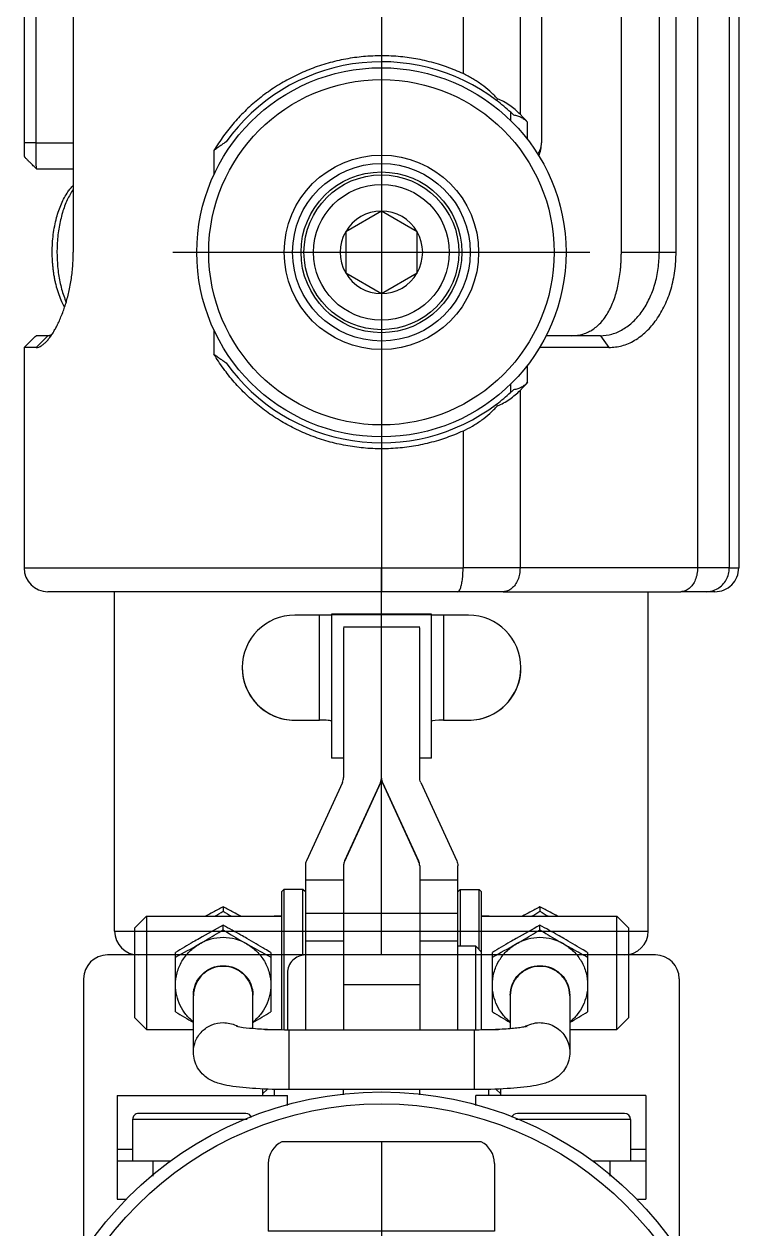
# Model space of a CAD drawing. Header units: millimetres. Extents: x -73584 to -37571, y -61249 to -50748.
# Drawn here: x -50564.3 to -50504.3, y -59491.7 to -59390.5 of the extents above; entities that cross this region are included whole.
import ezdxf

# ---------------------------------------------------------------- set-up
doc = ezdxf.new("R2010")
doc.units = ezdxf.units.MM
doc.header["$LTSCALE"] = 200
doc.linetypes.add('DOT_CENTER', pattern=[14, 12, -1, 0, -1])
doc.layers.add('1', color=7, linetype='Continuous')
doc.layers.add('DIM', color=3, linetype='Continuous')

# ---------------------------------------------------------------- blocks, each defined once
blk = doc.blocks.new('2203')
at = {"color": 7, "linetype": 'Continuous'}
for p, q in [((-55408.95297301494, -57096.41924134453), (-55411.04278094097, -57096.41924058507)), ((-55408.95297621789, -57105.23960696259), (-55408.95297301494, -57096.41924134453)), ((-55407.98723319128, -57096.41772400442), (-55408.95297301494, -57096.41924134453)), ((-55407.95297301342, -57096.41719214111), (-55407.98723319128, -57096.41772400442)), ((-55407.95297299056, -57096.33538057752), (-55407.95297738731, -57108.44118501459)), ((-55399.55297298846, -57096.33538353409), (-55407.95297299056, -57096.33538048354)), ((-55399.55297301132, -57096.39770850723), (-55407.95297301342, -57096.39770545669)), ((-55399.55297738775, -57108.44118806767), (-55399.55297298846, -57096.33538362807)), ((-55399.51870772807, -57096.417727121), (-55399.55297301387, -57096.41719519419)), ((-55398.55297301488, -57096.41924512151), (-55399.51870772807, -57096.417727121)), ((-55398.55297301488, -57096.41924512151), (-55398.55297621783, -57105.23961074212)), ((-55396.4631650863, -57096.41924588098), (-55398.55297301488, -57096.41924512151)), ((-55406.95297340814, -57097.48653492241), (-55406.95297797761, -57110.04812660893)), ((-55406.95297337513, -57097.39901957039), (-55400.55297337606, -57097.39902189702)), ((-55400.55297797601, -57110.04812890509), (-55400.55297340908, -57097.48653724905)), ((-55411.04278414647, -57105.23960620313), (-55408.95297621789, -57105.23960696259)), ((-55398.55297621783, -57105.23961074212), (-55396.46316829178, -57105.23961150158)), ((-55406.9529773934, -57108.44118537781), (-55407.95297738731, -57108.44118501459)), ((-55399.55297738775, -57108.44118806767), (-55400.55297739181, -57108.44118770445)), ((-55407.04350367413, -57110.46292579712), (-55410.06245521559, -57117.05423191343)), ((-55403.84350343711, -57110.46292643973), (-55406.86245499889, -57117.05423260178)), ((-55403.84350345234, -57110.5155410716), (-55406.86245501667, -57117.11245355974)), ((-55403.84350345234, -57110.5155410716), (-55403.84350343711, -57110.46292643973)), ((-55403.66245258, -57110.46292702646), (-55400.64350604489, -57117.05423486744)), ((-55403.66245258, -57110.46292702646), (-55403.66245259525, -57110.51554165835)), ((-55403.66245259525, -57110.51554165582), (-55400.64350606521, -57117.11245581782)), ((-55400.46245281797, -57110.46292766909), (-55397.44350604662, -57117.05423602569)), ((-55410.15298067335, -57117.46933179697), (-55410.15298568731, -57131.25998382444)), ((-55406.95298067255, -57117.46933296028), (-55406.95298568651, -57131.25998498778)), ((-55406.86245499889, -57117.05423260178), (-55406.86245501667, -57117.11245355974)), ((-55400.64350606267, -57117.11245582543), (-55400.64350604489, -57117.05423486744)), ((-55400.55298067348, -57117.46933528693), (-55400.55298569253, -57131.25998731441)), ((-55397.35298568665, -57131.25998847519), (-55397.35298067269, -57117.46933644771)), ((-55406.95298111197, -57118.6720327596), (-55410.15298111022, -57118.6720315963)), ((-55397.35298111211, -57118.67203624703), (-55400.55298111036, -57118.67203508625)), ((-55412.15298146887, -57119.66266622666), (-55412.15298568273, -57131.25306255559)), ((-55412.15298146887, -57119.66266622666), (-55411.95298139643, -57119.462666299)), ((-55411.95298139643, -57119.46266629645), (-55411.95298568395, -57131.25536947248)), ((-55410.35298139857, -57119.46266688065), (-55411.95298139643, -57119.462666299)), ((-55410.35298340263, -57124.97968597359), (-55410.35298139857, -57119.46266687812)), ((-55410.15298147091, -57119.66266695309), (-55410.35298139857, -57119.46266688065)), ((-55397.35298147025, -57119.66267160384), (-55397.15298139781, -57119.46267167616)), ((-55397.15298139781, -57119.46267167871), (-55397.15298312246, -57124.20999249393)), ((-55397.15298139781, -57119.46267167616), (-55395.5529813974, -57119.46267225783)), ((-55395.55298323129, -57124.50999307757), (-55395.5529813974, -57119.46267226038)), ((-55395.35298146975, -57119.66267233027), (-55395.5529813974, -57119.46267225783)), ((-55395.35298568614, -57131.25302479088), (-55395.35298146975, -57119.66267233027)), ((-55417.05298154184, -57120.90323605945), (-55417.05298168154, -57121.28361799109)), ((-55390.45298154154, -57120.90324572415), (-55390.45298168124, -57121.28362765579)), ((-55424.5029825778, -57122.71266173955), (-55423.50298221561, -57121.71266210125)), ((-55423.50298221561, -57121.71266210125), (-55423.50298566747, -57131.212662103)), ((-55423.50298221561, -57121.71266210125), (-55412.15298221563, -57121.71266622621)), ((-55412.80567006697, -57121.71266598999), (-55412.75299855178, -57121.65999447481)), ((-55412.75299855178, -57121.65999447481), (-55412.1529821953, -57121.65999447481)), ((-55412.75299855178, -57121.65999447481), (-55412.75299855178, -57121.71266600777)), ((-55406.95298213304, -57121.48239843682), (-55410.1529821313, -57121.48239727348)), ((-55406.95298212543, -57121.45998819208), (-55400.55298212891, -57121.45999051871)), ((-55397.35298213318, -57121.48240192423), (-55400.55298213144, -57121.48240076091)), ((-55395.35298219619, -57121.65999446973), (-55394.75299855236, -57121.65999446973)), ((-55395.3529822165, -57121.71267232984), (-55384.00298221399, -57121.71267645479)), ((-55394.75299855236, -57121.65999446973), (-55394.70032045605, -57121.71267256606)), ((-55394.75299855236, -57121.71267254827), (-55394.75299855236, -57121.65999446973)), ((-55384.00298566584, -57131.21267645399), (-55384.00298221399, -57121.71267645479)), ((-55383.00298257823, -57122.71267681699), (-55384.00298221399, -57121.71267645479)), ((-55424.5029825778, -57122.71277454857), (-55424.50298530322, -57130.21254892923)), ((-55417.05298300489, -57122.84660855827), (-55417.05298286518, -57122.46622662663)), ((-55390.45298300458, -57122.84661822297), (-55390.45298286488, -57122.46623629133)), ((-55383.00298530364, -57130.21255798941), (-55383.00298257823, -57122.71279564581)), ((-55410.15298296188, -57123.75959379352), (-55406.95298296108, -57123.75959495683)), ((-55400.55298296202, -57123.75959728093), (-55397.35298296122, -57123.75959844425)), ((-55421.05298502772, -57129.72822023824), (-55421.05298381107, -57124.76009638228)), ((-55413.05298362618, -57124.76009858192), (-55413.05298482506, -57129.72822245058)), ((-55395.85298312659, -57124.20999296383), (-55397.35298312633, -57124.20999241772)), ((-55395.8529856869, -57131.25882828447), (-55395.85298312659, -57124.20999296383)), ((-55395.35298330616, -57124.70999314493), (-55395.85298312659, -57124.20999296383)), ((-55394.45298502743, -57129.72822990295), (-55394.45298381077, -57124.76010604698)), ((-55386.45298362587, -57124.76010824664), (-55386.45298482476, -57129.72823211528)), ((-55411.65298394205, -57126.46000919531), (-55411.65298568705, -57131.25882985419)), ((-55400.55298431331, -57127.45998988774), (-55406.95298430475, -57127.45998756366)), ((-55419.5529863691, -57133.12320647341), (-55419.55298464699, -57128.39950164855)), ((-55414.55298564777, -57131.14719258445), (-55414.552984647, -57128.39950346719)), ((-55392.95298464668, -57128.39951131579), (-55392.95298564744, -57131.14731355957)), ((-55387.9529846467, -57128.39951313189), (-55387.95298636882, -57133.12321795422)), ((-55424.50298530322, -57130.21266173825), (-55423.50298566747, -57131.212662103)), ((-55383.00298530364, -57130.21267681823), (-55384.00298566584, -57131.21267645399)), ((-55423.50298566747, -57131.212662103), (-55419.55298567061, -57131.21266353809)), ((-55413.56816108199, -57131.21266571232), (-55412.15298566749, -57131.21266622541)), ((-55412.75299854924, -57131.24202842729), (-55412.75299854924, -57131.21266600697)), ((-55411.55298569147, -57131.2599833139), (-55411.55298750756, -57136.25998331389)), ((-55395.95298569265, -57131.25998898318), (-55411.55298569147, -57131.2599833139)), ((-55395.95298750875, -57136.25998898317), (-55395.95298569265, -57131.25998898318)), ((-55395.35298567091, -57131.21267232903), (-55393.93466432163, -57131.21267284465)), ((-55394.75299854983, -57131.24206314146), (-55394.75299854983, -57131.21267254747)), ((-55387.95298567286, -57131.21267501888), (-55384.00298566584, -57131.21267645399)), ((-55425.95298768388, -57136.75998450083), (-55425.95299084873, -57145.4599809743)), ((-55425.95298768388, -57136.75998450083), (-55411.65298768348, -57136.75998969768)), ((-55413.75299854823, -57136.20809734958), (-55413.75299854823, -57136.75998893567)), ((-55413.33603793943, -57136.22360214459), (-55413.75299855076, -57136.6244104108)), ((-55412.75299854924, -57136.75998929889), (-55412.75299854924, -57136.24528262701)), ((-55411.65298798829, -57137.59925963204), (-55411.65298768348, -57136.7599897002)), ((-55395.95298750875, -57136.25998898317), (-55411.55298750756, -57136.25998331389)), ((-55406.95298766771, -57136.7118326007), (-55406.95298750261, -57136.25998498775)), ((-55400.55298767373, -57136.71183493495), (-55400.55298750862, -57136.25998731438)), ((-55381.55298768294, -57136.76000063492), (-55395.85298768335, -57136.75999543808)), ((-55395.85298798814, -57137.59926540037), (-55395.85298768335, -57136.75999544061)), ((-55394.75299854983, -57136.75999583684), (-55394.75299854983, -57136.24518161883)), ((-55393.7529985483, -57136.6244104057), (-55394.16988823777, -57136.22367031819)), ((-55393.7529985483, -57136.75999620261), (-55393.7529985483, -57136.20829099918)), ((-55381.55298768294, -57136.76000063492), (-55381.55299084778, -57145.45999710839)), ((-55424.65298841191, -57138.75998180385), (-55424.65298968444, -57142.25998180408)), ((-55415.03139099778, -57138.75998510331), (-55424.65298841191, -57138.75998180385)), ((-55415.15298823237, -57138.25998525495), (-55424.15298823081, -57138.25998198597)), ((-55382.85298841288, -57138.75999699305), (-55392.47458594131, -57138.75999329989)), ((-55383.35298823076, -57138.25999680941), (-55392.35298823175, -57138.25999354044)), ((-55382.85298841288, -57138.75999699305), (-55382.85298968542, -57142.25999699075)), ((-55425.9529893171, -57141.25998450514), (-55424.65298932123, -57141.25998497503)), ((-55382.8529893222, -57141.26000016423), (-55381.5529893187, -57141.26000063668)), ((-55421.4691042082, -57142.25998228923), (-55425.95298968541, -57142.2599809735)), ((-55422.95298968593, -57142.25998175075), (-55422.95299014567, -57143.52733967576)), ((-55381.55298968447, -57142.25999710506), (-55386.03687527345, -57142.25999516449)), ((-55384.55299014623, -57143.52735372197), (-55384.55298968648, -57142.25999570298)), ((-55425.95299084873, -57145.4599809743), (-55425.17727619238, -57145.45998104796)), ((-55382.32870561334, -57145.45999661563), (-55381.55299084778, -57145.45999710586))]:
    blk.add_line(p, q, dxfattribs=at)
for centre, radius in [((-55403.75299853302, -57166.45998830365), 29.99999999988), ((-55403.75299853302, -57166.45998819697), 29.00000000089999)]:
    blk.add_circle(centre, radius, dxfattribs=at)
for centre, radius, start, end in [((-55411.04278201032, -57100.82942207965), 4.41018412348, 90.00000439101454, 269.999972229428), ((-55396.46316722498, -57100.82943000699), 4.41018412348, 270.0000043910146, 89.99997222942801), ((-55411.04278157599, -57100.8400829651), 4.41018312018, 179.9999590813972, 245.6241205424966), ((-55396.46316285872, -57100.84009051653), 4.41017908412, 294.3757930331965, 3.628037738572939e-05), ((-55404.7484967122, -57110.10075833501), 0.99551872016, 335.3767110480695, 0.002155682991388654), ((-55402.75747113876, -57110.10076163193), 0.9955068583599999, 179.9976546175089, 204.6234038725958), ((-55376.63044055575, -57196.54151978384), 85.76206495, 118.1208968826375, 118.7592311739293), ((-55459.28083081216, -57199.87476802717), 89.55274511055998, 61.25426791416982, 61.86558495384117), ((-55350.03044055036, -57196.54152945618), 85.76206496016, 118.1208968826375, 118.7592311735638), ((-55432.68083081694, -57199.87477770457), 89.55274512579999, 61.25426791416982, 61.86558495384117), ((-55382.79060905581, -57185.32153131201), 72.96222853296, 118.757634020472, 119.3301123533342), ((-55466.93237022839, -57039.83781073063), 95.50587899294, 300.98791532261, 301.4843137136968), ((-55365.07632189365, -57036.37947275781), 99.55042438871999, 238.5258455223762, 239.0020780399774), ((-55451.9144272722, -57186.39297029435), 74.18977918174, 60.67190969303498, 61.23486124487616), ((-55356.19060906566, -57185.32154095894), 72.96222851264001, 118.7576340202714, 119.3301123533342), ((-55440.3323702357, -57039.83782038517), 95.50587900564, 300.98791532261, 301.4843137136968), ((-55338.47632188573, -57036.37948240981), 99.55042440142, 238.5258455223762, 239.0020780399774), ((-55425.31442727191, -57186.3929799565), 74.18977917666, 60.67190969303498, 61.23486124487616), ((-55379.68766133233, -57192.42260923073), 79.30991588074, 118.1077057801035, 119.7586806891182), ((-55353.08766133203, -57192.42261889543), 79.30991588074, 118.1077057801035, 119.7586806891182), ((-55417.0536693586, -57127.52350398729), 4.02089120128, 89.99021904816533, 119.8170152023176), ((-55417.05229933848, -57127.52350431495), 4.02089152894, 60.18295958198846, 90.00974119382983), ((-55390.45366935831, -57127.52351365198), 4.02089120128, 89.99021904816533, 119.8170152023176), ((-55390.45229933818, -57127.52351397965), 4.02089152894, 60.18295958198846, 90.00974119382983), ((-55458.4182556158, -57055.18418575791), 79.3098127288, 298.1077047388555, 299.7586820701303), ((-55410.15298394232, -57126.45998776788), 1.49999999974, 89.99997918218038, 179.9999791821804), ((-55431.81825561549, -57055.18419542515), 79.30981272625999, 298.1077047388555, 299.7586820701303), ((-55417.10776003782, -57128.34160779685), 2.44522458884, 180.0001244771127, 180.6792862353393), ((-55417.10776005562, -57128.39950873769), 2.44522458884, 179.3206721181756, 179.9998338889156), ((-55416.99825883188, -57128.34160783495), 2.44527420774, 359.3206892148594, 359.999833803038), ((-55416.9982588522, -57128.39950878341), 2.4452742052, 0.0001245629903215994, 0.6792691382386975), ((-55390.50776003752, -57128.34161746155), 2.44522458884, 180.0001244771127, 180.6792862353393), ((-55390.5077600553, -57128.39951840493), 2.44522458884, 179.3206721181756, 179.9998338889156), ((-55390.39825883158, -57128.34161749965), 2.44527420774, 359.3206892148594, 359.999833803038), ((-55390.39825885445, -57128.39951844811), 2.44527420774, 0.0001245634072032626, 0.6792691382386975), ((-55377.70659348853, -57059.08825520147), 82.87891360175999, 238.4657146747044, 239.674453994816), ((-55459.67034930669, -57053.62911881725), 89.242659335, 300.3685751400714, 301.4911175491938), ((-55351.10659349077, -57059.08826486617), 82.87891360175999, 238.4657146747044, 239.674453994816), ((-55433.07034930638, -57053.62912848195), 89.242659335, 300.3685751400714, 301.4911175491938), ((-55417.0477913795, -57133.14232784232), 2.50133410324, 63.05956995314084, 64.43239638751857), ((-55417.05086942771, -57133.1483033498), 2.50805569254, 59.69074066444675, 63.05873097114988), ((-55390.45382076009, -57133.15146739226), 2.51143174116, 116.7761843151467, 120.2735256848246), ((-55424.15298841368, -57138.75998198672), 0.50000000076, 89.99997918218038, 179.9999791821804), ((-55415.15298841271, -57138.75998525571), 0.50000000076, 17.15241632834627, 89.99997918218038), ((-55392.35298841208, -57138.75999354119), 0.50000000076, 89.99997918218038, 162.8475469075719), ((-55383.35298841364, -57138.75999681016), 0.50000000076, 359.9999791821804, 89.99997918218038)]:
    blk.add_arc(centre, radius, start, end, dxfattribs=at)
for centre, major_axis, ratio, start_param, end_param in [((-55411.04278257929, -57100.94898268127), (-4.410192071139999, 1.45796000162028e-06), 0.9728881308000001, 1.1453584635, 1.5707962929), ((-55408.95297624583, -57105.31315970347), (-0.9999999989799999, 3.632200003673941e-07), 0.0735527403, 3.1415926534, 4.7123889802), ((-55398.55297624577, -57105.31316348298), (-0.9999999989799999, 3.632200003673941e-07), 0.0735527403, -1.5707963269, -2e-10), ((-55396.4631667246, -57100.94898797971), (-4.410192071139999, 1.45796000162028e-06), 0.9728881308000001, 1.5707962929, 1.9962341224), ((-55405.95298069135, -57117.52804774), (-0.9999999989799999, 3.632200003673941e-07), 0.9996009495, -0.4287780273, -0.1435144857), ((-55401.55298069023, -57117.52804934019), (-0.9999999989799999, 3.632200003673941e-07), 0.9996009495, -3.0829755397, -2.712814626)]:
    blk.add_ellipse(centre, major_axis=major_axis, ratio=ratio, start_param=start_param, end_param=end_param, dxfattribs=at)
for points in [[(-55407.04350365126, -57110.46292574885), (-55406.98455367773, -57110.33426714155), (-55406.95297802841, -57110.18964740539), (-55406.95297797761, -57110.04812660893)], [(-55403.84350343711, -57110.46292643973), (-55403.78455360582, -57110.33426794927), (-55403.75297802506, -57110.18964839091), (-55403.75297797681, -57110.04812775701)], [(-55403.66245260286, -57110.46292697566), (-55403.72140248242, -57110.33426832774), (-55403.75297803014, -57110.18964856871), (-55403.75297797681, -57110.04812777225)], [(-55400.46245281797, -57110.46292766656), (-55400.52140255783, -57110.33426913036), (-55400.55297803188, -57110.18964954407), (-55400.55297797601, -57110.04812890509)], [(-55410.06245521559, -57117.05423191343), (-55410.12141271005, -57117.18299478519), (-55410.15298062254, -57117.32771307081), (-55410.15298067335, -57117.46933179697)], [(-55406.86245499889, -57117.05423260178), (-55406.92141263053, -57117.18299559798), (-55406.95298062175, -57117.32771406395), (-55406.95298067255, -57117.46933296028)], [(-55400.55298067348, -57117.46933528693), (-55400.55298062268, -57117.32771639566), (-55400.58454850467, -57117.18299791193), (-55400.64350604235, -57117.05423487507)], [(-55397.44350604662, -57117.05423602569), (-55397.38454850897, -57117.18299906509), (-55397.35298062189, -57117.32771755137), (-55397.35298067269, -57117.46933644771)], [(-55417.05298546614, -57130.64001932398), (-55416.68224034022, -57130.64001946114), (-55416.30271746707, -57130.72592954331), (-55415.96827620809, -57130.88593264469)]]:
    blk.add_open_spline(points, degree=3, dxfattribs=at)
for points, knots in [([(-55419.05298418649, -57124.03490688779), (-55418.88354406055, -57123.93773851469), (-55418.21247944381, -57123.54908661482), (-55417.54780799948, -57123.14947074401), (-55417.05298300742, -57122.84660829666)], [0, 0, 0, 0, 0.2518764163, 1, 1, 1, 1]), ([(-55415.05298247098, -57123.57179986125), (-55415.22160213374, -57123.47510185805), (-55415.88402307966, -57123.09894859969), (-55416.55267157727, -57122.73383099362), (-55417.05298286518, -57122.46622662663)], [0, 0, 0, 0, 0.2551699926, 1, 1, 1, 1]), ([(-55417.05298300489, -57122.84660855827), (-55416.88952752535, -57122.94665319435), (-55416.22708255357, -57123.34979469692), (-55415.55944626374, -57123.74446744582), (-55415.05298321013, -57124.03490784283)], [0, 0, 0, 0, 0.2471285916, 1, 1, 1, 1]), ([(-55392.45298418618, -57124.03491655249), (-55392.28354406024, -57123.9377481794), (-55391.61247944352, -57123.54909627952), (-55390.94780800171, -57123.14948040871), (-55390.45298300967, -57122.84661796135)], [0, 0, 0, 0, 0.2518764163, 1, 1, 1, 1]), ([(-55388.45298247068, -57123.57180952596), (-55388.62160213344, -57123.47511152275), (-55389.28402307937, -57123.09895826439), (-55389.95267157696, -57122.73384065832), (-55390.45298286488, -57122.46623629133)], [0, 0, 0, 0, 0.2551699926, 1, 1, 1, 1]), ([(-55390.45298300458, -57122.84661822297), (-55390.2895275276, -57122.94666285905), (-55389.62708255327, -57123.34980436163), (-55388.95944626344, -57123.74447711051), (-55388.45298320983, -57124.03491750753)], [0, 0, 0, 0, 0.2471285916, 1, 1, 1, 1]), ([(-55419.0529823018, -57123.57179760065), (-55419.22242245568, -57123.66896598899), (-55419.89348718669, -57124.05761794728), (-55420.55815873519, -57124.45723388921), (-55421.05298381107, -57124.76009638228)], [0, 0, 0, 0, 0.2518764168, 1, 1, 1, 1]), ([(-55413.05298362618, -57124.76009858192), (-55413.21643902952, -57124.66005398903), (-55413.87888370159, -57124.25691269727), (-55414.54651966374, -57123.86224012366), (-55415.05298247098, -57123.57179986125)], [0, 0, 0, 0, 0.2471285978, 1, 1, 1, 1]), ([(-55392.4529823015, -57123.57180726535), (-55392.62242245539, -57123.66897565369), (-55393.2934871864, -57124.05762761196), (-55393.95815873489, -57124.45724355391), (-55394.45298381077, -57124.76010604698)], [0, 0, 0, 0, 0.2518764168, 1, 1, 1, 1]), ([(-55386.45298362587, -57124.76010824664), (-55386.61643902923, -57124.66006365373), (-55387.27888370128, -57124.25692236197), (-55387.94651966344, -57123.86224978836), (-55388.45298247068, -57123.57180952596)], [0, 0, 0, 0, 0.2471285978, 1, 1, 1, 1]), ([(-55421.0529843089, -57127.47571281033), (-55421.0529843089, -57127.12994373556), (-55420.9610067179, -57126.43468152181), (-55420.5563799935, -57125.46569485679), (-55419.91363321956, -57124.63356217511), (-55419.3541764797, -57124.20763122864), (-55419.05298368864, -57124.03490709607)], [0, 0, 0, 0, 0.2495366484, 0.4992925374, 0.7494276749, 1, 1, 1, 1]), ([(-55415.05298321013, -57124.03490784283), (-55414.88436362863, -57124.13160579777), (-55414.22194299515, -57124.50775887325), (-55413.55329481758, -57124.87287631675), (-55413.05298376334, -57125.14048055928)], [0, 0, 0, 0, 0.2551699884, 1, 1, 1, 1]), ([(-55415.05298331173, -57124.03490802063), (-55414.75179062226, -57124.20763233101), (-55414.19233406782, -57124.63356350861), (-55413.54958770028, -57125.46569650017), (-55413.14496138228, -57126.43468334807), (-55413.0529842307, -57127.12994560245), (-55413.05298430944, -57127.47571467468)], [0, 0, 0, 0, 0.2505723255, 0.500707463, 0.750463352, 1, 1, 1, 1]), ([(-55394.45298430861, -57127.47572247504), (-55394.45298430861, -57127.12995340024), (-55394.36100671761, -57126.43469118651), (-55393.95637999574, -57125.46570452149), (-55393.31363322181, -57124.63357183981), (-55392.75417648195, -57124.20764089336), (-55392.45298368834, -57124.03491676077)], [0, 0, 0, 0, 0.2495366484, 0.4992925374, 0.7494276749, 1, 1, 1, 1]), ([(-55388.45298320983, -57124.03491750753), (-55388.28436362834, -57124.13161546247), (-55387.62194299485, -57124.50776853796), (-55386.95329481983, -57124.87288598145), (-55386.45298376304, -57125.140490224)], [0, 0, 0, 0, 0.2551699884, 1, 1, 1, 1]), ([(-55388.45298331142, -57124.03491768533), (-55388.15179062197, -57124.20764199571), (-55387.59233406752, -57124.63357317331), (-55386.94958770252, -57125.46570616487), (-55386.54496138198, -57126.43469301277), (-55386.4529842304, -57127.12995526715), (-55386.45298430914, -57127.47572433939)], [0, 0, 0, 0, 0.2505723255, 0.500707463, 0.750463352, 1, 1, 1, 1]), ([(-55419.55298462413, -57128.34161311053), (-55419.55298450729, -57128.01854338584), (-55419.42249722699, -57127.36470685504), (-55418.86578932592, -57126.53934370264), (-55418.03371782522, -57125.98736250282), (-55417.0530349555, -57125.79395570902), (-55416.07233934513, -57125.98733078075), (-55415.24022457555, -57126.53929087063), (-55414.68348213048, -57127.36467506187), (-55414.5529845073, -57128.01853630685), (-55414.55298462414, -57128.34161492663)], [0, 0, 0, 0, 0.1246193243, 0.2494510583, 0.3746069856, 0.4999939525, 0.6253803475, 0.7505393664, 0.8753772445999999, 1, 1, 1, 1]), ([(-55414.55315648817, -57128.37051955514), (-55414.55695793091, -57128.04981903575), (-55414.69306812857, -57127.40240355893), (-55415.25149951108, -57126.58743604994), (-55416.07953661802, -57126.04331743535), (-55417.05293238269, -57125.8528130259), (-55418.02634098959, -57126.04328428073), (-55418.85442144162, -57126.58738052806), (-55419.41288906739, -57127.40236766873), (-55419.54901089573, -57128.04980780387), (-55419.55281277788, -57128.37051759172)], [0, 0, 0, 0, 0.1246252101, 0.2494577137, 0.3746117489, 0.4999939047, 0.6253754823, 0.7505325515000001, 0.8753711867, 1, 1, 1, 1]), ([(-55392.95298462636, -57128.34162277522), (-55392.95298450699, -57128.01855305053), (-55392.82249722669, -57127.36471651975), (-55392.26578932563, -57126.53935336733), (-55391.43371782746, -57125.9873721675), (-55390.45303495521, -57125.79396537373), (-55389.47233934738, -57125.98734044545), (-55388.64022457525, -57126.53930053532), (-55388.08348213018, -57127.36468472657), (-55387.95298450701, -57128.01854597155), (-55387.95298462638, -57128.34162459133)], [0, 0, 0, 0, 0.1246193243, 0.2494510583, 0.3746069856, 0.4999939525, 0.6253803475, 0.7505393664, 0.8753772445999999, 1, 1, 1, 1]), ([(-55387.95315648786, -57128.37052921982), (-55387.95695793061, -57128.04982870045), (-55388.09306812828, -57127.40241322363), (-55388.65149951079, -57126.58744571462), (-55389.47953661773, -57126.04332710006), (-55390.4529323824, -57125.85282269061), (-55391.42634098929, -57126.04329394543), (-55392.25442144132, -57126.58739019276), (-55392.81288906709, -57127.40237733343), (-55392.94901089542, -57128.04981746857), (-55392.95281277758, -57128.37052725642)], [0, 0, 0, 0, 0.1246252101, 0.2494577137, 0.3746117489, 0.4999939047, 0.6253754823, 0.7505325515000001, 0.8753711867, 1, 1, 1, 1]), ([(-55419.55594000303, -57130.57486252262), (-55419.78791536076, -57130.39002386257), (-55420.21172697695, -57129.96724081177), (-55420.68926173434, -57129.20927229214), (-55420.98595970839, -57128.3649743135), (-55421.05298444352, -57127.77135859445), (-55421.0529843089, -57127.47571281033)], [0, 0, 0, 0, 0.2504585102, 0.5005550164, 0.7503562506999999, 1, 1, 1, 1]), ([(-55413.05298430944, -57127.47571467468), (-55413.05298437802, -57127.77136054771), (-55413.12000932652, -57128.36497641661), (-55413.41670791271, -57129.20927448417), (-55413.89424328733, -57129.96724293775), (-55414.31805533277, -57130.39002581838), (-55414.55003089624, -57130.57486436412)], [0, 0, 0, 0, 0.2496437491, 0.4994449836, 0.7495414897, 1, 1, 1, 1]), ([(-55392.95594000525, -57130.57487218732), (-55393.18791536047, -57130.39003352727), (-55393.61172697665, -57129.96725047647), (-55394.08926173404, -57129.20928195684), (-55394.38595970807, -57128.36498397819), (-55394.45298444576, -57127.77136825915), (-55394.45298430861, -57127.47572247504)], [0, 0, 0, 0, 0.2504585102, 0.5005550164, 0.7503562506999999, 1, 1, 1, 1]), ([(-55386.45298430914, -57127.47572433939), (-55386.45298437773, -57127.77137021241), (-55386.52000932622, -57128.36498608131), (-55386.81670791241, -57129.20928414887), (-55387.29424328702, -57129.96725260246), (-55387.71805533246, -57130.39003548308), (-55387.95003089594, -57130.5748740288)], [0, 0, 0, 0, 0.2496437491, 0.4994449836, 0.7495414897, 1, 1, 1, 1]), ([(-55419.5529863691, -57133.12320647341), (-55419.55298624974, -57132.80015065267), (-55419.42258375463, -57132.14631625295), (-55418.86554981917, -57131.32094443405), (-55418.03465499888, -57130.76893674711), (-55417.37806145303, -57130.64001920712), (-55417.05298546614, -57130.64001932398)], [0, 0, 0, 0, 0.2492269597, 0.4988980251, 0.7492145484, 1, 1, 1, 1]), ([(-55411.55298569147, -57131.2599833139), (-55412.03762682277, -57131.25998313865), (-55412.96310052172, -57131.2449106034), (-55414.2387563575, -57131.18288465428), (-55415.21846247277, -57131.08798535971), (-55415.75873965738, -57131.01131070991), (-55415.94579580093, -57130.96329468453)], [0, 0, 0, 0, 0.329794788, 0.6298215872999999, 0.8685828743, 1, 1, 1, 1]), ([(-55391.55711951615, -57130.96347055668), (-55391.55168027886, -57130.96157384977), (-55391.53403432482, -57130.95616737595), (-55391.57402689153, -57130.96739057676), (-55391.62851746834, -57130.97956550288), (-55391.76112147035, -57131.00668719871), (-55392.01244231645, -57131.04813663067), (-55392.42376930684, -57131.10136389784), (-55392.99572844741, -57131.15533093496), (-55393.65962616965, -57131.20079358469), (-55394.38829031048, -57131.23455807901), (-55395.16000792122, -57131.25533524091), (-55395.68636807246, -57131.25998907971), (-55395.95298569265, -57131.25998898318)], [0, 0, 0, 0, 0.0038865478, 0.005248791700000001, 0.0209989636, 0.0504558613, 0.09066415539999999, 0.1962572158, 0.3278961789, 0.4791957853, 0.6448691162, 0.8201144673999999, 1, 1, 1, 1]), ([(-55391.58523705199, -57130.90932855674), (-55391.20987793987, -57130.71991515604), (-55390.34647047949, -57130.53121920629), (-55389.08979947492, -57130.91275482879), (-55388.17537907619, -57131.85285144491), (-55387.95298621642, -57132.70529552361), (-55387.95298636882, -57133.12321795422)], [0, 0, 0, 0, 0.2505910315, 0.5011166322999999, 0.7509109756, 1, 1, 1, 1]), ([(-55411.55298750756, -57136.25998331389), (-55412.46889180479, -57136.25998298116), (-55414.12700538465, -57136.21467798667), (-55416.08253214417, -57136.04541154084), (-55417.43265801134, -57135.76927779798), (-55418.4228398994, -57135.36167756923), (-55419.30971980967, -57134.47083669662), (-55419.55298653166, -57133.57616512299), (-55419.5529863691, -57133.12320647341)], [0, 0, 0, 0, 0.2890437109, 0.5234135360000001, 0.618114455, 0.7233188693000001, 0.8570540076000001, 1, 1, 1, 1]), ([(-55387.95298636882, -57133.12321795422), (-55387.95298653393, -57133.5762850567), (-55388.19642618419, -57134.47126277907), (-55389.08368565429, -57135.36223173372), (-55390.07410878138, -57135.76952822165), (-55391.42413254564, -57136.04545849784), (-55393.37936433495, -57136.2147165007), (-55395.03726747836, -57136.25998931591), (-55395.95298750875, -57136.25998898317)], [0, 0, 0, 0, 0.1429799647, 0.2767806876, 0.3819788908, 0.4766543452000001, 0.7110149531000001, 1, 1, 1, 1])]:
    blk.add_open_spline(points, degree=3, knots=knots, dxfattribs=at)
blk = doc.blocks.new('CAP-SCREW-CYLINDRICAL-HEAD_DIN-912_M8x8_DIN-912_A2-70_STAINLESS-STEEL_2__13', base_point=(-42.86689977509111, -136.9749525501046))
at = {"color": 7, "linetype": 'Continuous'}
blk.add_spline([(-42.86689977509111, -136.2500440336218), (-42.6378530770526, -136.129562700822), (-42.41824357259166, -136.0247989799356), (-41.81388551761397, -135.7815478996372), (-41.16467221973122, -135.5799023274777), (-40.82394623757465, -135.4946289653022), (-40.50643185302761, -135.4264867791428), (-40.13357703692959, -135.3594237189829), (-39.79052181798804, -135.3093539346167), (-39.41315866095972, -135.2665078210149), (-39.03172927678676, -135.2357157936764), (-38.6415733887577, -135.2168623397072), (-38.24999989447755, -135.2105721645178), (-36.75289083136771, -135.303782905363), (-35.33532756885517, -135.5799023258001), (-34.16752005855712, -135.9864615615104), (-33.17480693095187, -136.5334459472146), (-32.88899933892333, -136.7476895250129), (-32.63225269293934, -136.9749525491883)], degree=3, dxfattribs=at)
at = {"color": 140, "linetype": 'Continuous'}
blk.add_spline([(-32.95587534845564, -136.9749525501046), (-33.84310949185458, -136.4715707238709), (-34.918171274295, -136.0700113754862), (-36.13524095112758, -135.7873902160547), (-37.44244451899149, -135.6357522345942), (-38.78406739571038, -135.621561265101), (-40.10292759195166, -135.7454213281214), (-41.34281302956066, -136.0020541299596), (-42.45087858137156, -136.3805208429468)], degree=3, dxfattribs=at)
blk = doc.blocks.new('23-D0283-A_SPRING-TUBE_CLAMP_Absen-M2_9__14', base_point=(-44.74999988698817, -169.349475866119))
at = {"color": 7, "linetype": 'Continuous'}
blk.add_circle((-38.24999988698806, -162.8494758661189), 6.500000000000117, dxfattribs=at)
blk = doc.blocks.new('23-B0017-A_AMATEC_D22242_COMPRESSION-SPRING_Ø13_WIRE-Ø1_25_Lo-18_L1-7_97_P1-37_72_C-3_76_STAINLESS-STEEL', base_point=(-44.74999988698817, -169.349475866119))
at = {"color": 7, "linetype": 'Continuous'}
blk.add_circle((-38.24999988698806, -162.8494758661189), 6.500000000000117, dxfattribs=at)
blk = doc.blocks.new('CAP-SCREW-CYLINDRICAL-HEAD_DIN-912_M8x30_DIN-912_A2-70_STAINLESS-STEEL__15', base_point=(-44.74999988697937, -169.3494758661167))
at = {"color": 7, "linetype": 'Continuous'}
for p, q in [((-39.9820507264745, -159.8494758127581), (-41.71410156429589, -162.8494758670848)), ((-36.51794904916225, -159.8494758117943), (-39.9820507264745, -159.8494758127581)), ((-34.78589820967139, -162.8494758651571), (-36.51794904916225, -159.8494758117943)), ((-41.71410156429589, -162.8494758670848), (-39.98205072480507, -165.8494759204475)), ((-36.51794904749279, -165.8494759194837), (-34.78589820967139, -162.8494758651571)), ((-39.98205072480507, -165.8494759204475), (-36.51794904749279, -165.8494759194837))]:
    blk.add_line(p, q, dxfattribs=at)
blk.add_circle((-38.24999988698364, -162.8494758661209), 6.499999999995711, dxfattribs=at)
at = {"color": 140, "linetype": 'Continuous'}
blk.add_circle((-38.24999988698364, -162.8494758661209), 5.699999999999987, dxfattribs=at)
at = {"color": 7, "linetype": 'Continuous'}
for radius, start, end in [(3.464101677312251, 60.00000001594202, 120.0000000159416), (3.464101677312288, 120.0000000159416, 180.0000000159426), (3.464101677312264, 1.59412654e-08, 60.00000001594202), (3.46410167731225, 180.0000000159426, 240.0000000159417), (3.464101677312267, 300.000000015942, 1.59412654e-08), (3.464101677312229, 240.0000000159417, 300.000000015942)]:
    blk.add_arc((-38.24999988698364, -162.8494758661209), radius, start, end, dxfattribs=at)
blk = doc.blocks.new('23-D0282-B_HANDLE-LOCK_CLAMP_Absen-M2_9__16', base_point=(-53.74999988698365, -178.3494758661252))
at = {"color": 7, "linetype": 'Continuous'}
for radius in [15.5, 6.750000000000683]:
    blk.add_circle((-38.24999988698366, -162.8494758661252), radius, dxfattribs=at)
at = {"color": 140, "linetype": 'Continuous'}
for radius in [14.5, 8.164213562373787, 7.457106781187228]:
    blk.add_circle((-38.24999988698366, -162.8494758661252), radius, dxfattribs=at)
at = {"layer": '1', "color": 1, "linetype": 'DOT_CENTER'}
for p, q in [((-38.24999988698366, -145.3494758661252), (-38.24999988698366, -180.3494758661252)), ((-20.74999988698366, -162.8494758661252), (-55.74999988698365, -162.8494758661252))]:
    blk.add_line(p, q, dxfattribs=at)
blk = doc.blocks.new('PH_23_LOCK-HANDLE_CLAMP_Absen-M2_9__17', base_point=(-53.74999988698365, -178.3494758661252))
for name, p in [('23-D0282-B_HANDLE-LOCK_CLAMP_Absen-M2_9__16', (-53.74999988698365, -178.3494758661251)), ('23-D0283-A_SPRING-TUBE_CLAMP_Absen-M2_9__14', (-44.74999988698816, -169.349475866119)), ('23-B0017-A_AMATEC_D22242_COMPRESSION-SPRING_Ø13_WIRE-Ø1_25_Lo-18_L1-7_97_P1-37_72_C-3_76_STAINLESS-STEEL', (-44.74999988698816, -169.349475866119)), ('CAP-SCREW-CYLINDRICAL-HEAD_DIN-912_M8x30_DIN-912_A2-70_STAINLESS-STEEL__15', (-44.74999988697936, -169.3494758661167))]:
    blk.add_blockref(name, p)
blk = doc.blocks.new('PH_23_PARTS-CLAMP-A_Absen-M2_9__18', base_point=(-53.74999988698365, -178.3494758661252))
for name, p in [('CAP-SCREW-CYLINDRICAL-HEAD_DIN-912_M8x8_DIN-912_A2-70_STAINLESS-STEEL_2__13', (-42.8668997750911, -136.9749525501045)), ('PH_23_LOCK-HANDLE_CLAMP_Absen-M2_9__17', (-53.74999988698365, -178.3494758661251))]:
    blk.add_blockref(name, p)
blk = doc.blocks.new('23-D0285-B_SCREW-BASE-BAR_CLAMP_Absen-M2_9', base_point=(-97.2499998101745, -170.8494758670883))
at = {"color": 7, "linetype": 'Continuous'}
for p, q in [((-97.24999980636652, -169.7776790858259), (-97.2499998101745, -154.8494758670883)), ((-97.24999980609311, -170.8494758670883), (-97.24999980636652, -169.7776790858259))]:
    blk.add_line(p, q, dxfattribs=at)
blk = doc.blocks.new('HEX-BOLT_DIN-931_M12x30_A2-70_STAINLESS-STEEL', base_point=(-120.4499998869841, -172.349476046348))
at = {"color": 7, "linetype": 'Continuous'}
for p, q in [((-120.4499998869841, -162.84947587584), (-120.4499998869841, -153.3494757053317)), ((-114.7499998869838, -153.3494758758417), (-120.4499998869841, -153.3494757053317)), ((-112.9499998869841, -156.8494758758397), (-112.9499998869839, -154.4776960871335)), ((-112.9499998869841, -162.84947587584), (-112.9499998869841, -156.8494758758397)), ((-112.9499998869841, -162.84947587584), (-120.4499998869841, -162.84947587584)), ((-120.4499998869841, -172.349476046348), (-120.4499998869841, -162.84947587584)), ((-112.9499998869841, -168.8494758758397), (-112.9499998869841, -162.84947587584)), ((-112.9499998869839, -171.2212556645499), (-112.9499998869841, -168.8494758758397)), ((-114.7499998869838, -172.3494758758417), (-120.4499998869841, -172.349476046348))]:
    blk.add_line(p, q, dxfattribs=at)
blk = doc.blocks.new('23-D0479-B_BASE-BAR_CLAMP_Absen-M2_9__19', base_point=(-97.24999981333777, -185.2494758794204))
at = {"color": 7, "linetype": 'Continuous'}
for p, q in [((-95.24999981384792, -140.4494758794205), (-66.74999989269897, -140.4494758721504)), ((-97.2499998101745, -154.8494758670883), (-97.24999981333777, -142.4494758799305)), ((-97.24999980636652, -169.7776790858259), (-97.2499998101745, -154.8494758670883)), ((-97.24999980609311, -170.8494758670883), (-97.24999980636652, -169.7776790858259)), ((-97.24999980293025, -183.2494758799306), (-97.24999980609311, -170.8494758670883)), ((-95.24999980242006, -185.2494758794204), (-66.7499998812711, -185.2494758721505))]:
    blk.add_line(p, q, dxfattribs=at)
at = {"color": 140, "linetype": 'Continuous'}
blk.add_line((-95.24999981384792, -140.4494758794205), (-95.24999980242006, -185.2494758794204), dxfattribs=at)
at = {"color": 7, "linetype": 'Continuous'}
for centre, start, end in [((-95.24999981333777, -142.4494758794205), 90.00000001461487, 180.0000000146104), ((-95.24999980293022, -183.2494758794204), 180.0000000146161, 270.0000000146154)]:
    blk.add_arc(centre, 2, start, end, dxfattribs=at)
at = {"layer": '1', "color": 1, "linetype": 'DOT_CENTER'}
blk.add_line((-97.24999981384792, -162.8494758794204), (-64.7499998812711, -162.8494758794204), dxfattribs=at)
blk = doc.blocks.new('23-B0031-A_CLAMP-Ø50-H-30_MAX-500KG_STEEL_Black__20', base_point=(-208.9999998869838, -208.8494758758417))
at = {"color": 7, "linetype": 'Continuous'}
for p, q in [((-99.2499998869838, -137.8494758758417), (-123.9789424356637, -137.8494758758417)), ((-97.24999981333777, -142.4494758799305), (-97.2499998869838, -139.8494758758417)), ((-97.2499998101745, -154.8494758670883), (-97.24999981333777, -142.4494758799305)), ((-114.7499998869838, -153.3494758758417), (-120.4499998869841, -153.3494757053317)), ((-112.9499998869841, -156.8494758758397), (-112.9499998869839, -154.4776960871335)), ((-97.24999980636652, -169.7776790858259), (-97.2499998101745, -154.8494758670883)), ((-112.9499998869841, -162.84947587584), (-112.9499998869841, -156.8494758758397)), ((-112.9499998869841, -168.8494758758397), (-112.9499998869841, -162.84947587584)), ((-112.9499998869839, -171.2212556645499), (-112.9499998869841, -168.8494758758397)), ((-97.24999980609311, -170.8494758670883), (-97.24999980636652, -169.7776790858259)), ((-97.24999980293025, -183.2494758799306), (-97.24999980609311, -170.8494758670883)), ((-114.7499998869838, -172.3494758758417), (-120.4499998869841, -172.349476046348)), ((-97.2499998869838, -185.8494758758417), (-97.24999980293025, -183.2494758799306)), ((-99.2499998869838, -187.8494758758417), (-123.9789424356637, -187.8494758758417))]:
    blk.add_line(p, q, dxfattribs=at)
for centre, radius, start, end in [((-99.2499998869838, -139.8494758758417), 2, 0, 90), ((-114.7499998869838, -155.3494758758417), 1.99999999999994, 25.84193276317035, 90), ((-114.7499998869838, -170.3494758758417), 2, 270, 334.1580672368304), ((-99.2499998869838, -185.8494758758417), 2, 270, 0)]:
    blk.add_arc(centre, radius, start, end, dxfattribs=at)
at = {"layer": '1', "color": 1, "linetype": 'DOT_CENTER'}
blk.add_line((-119.2499998869838, -162.8494758758417), (-173.2499998869838, -162.8494758758417), dxfattribs=at)
blk = doc.blocks.new('23-A0237-B_BASE-BAR_CLAMP_Absen-M2_9__21', base_point=(-208.9999998869838, -208.8494758758417))
for name, p in [('23-B0031-A_CLAMP-Ø50-H-30_MAX-500KG_STEEL_Black__20', (-208.9999998869838, -208.8494758758417)), ('23-D0479-B_BASE-BAR_CLAMP_Absen-M2_9__19', (-97.24999981333772, -185.2494758794204)), ('HEX-BOLT_DIN-931_M12x30_A2-70_STAINLESS-STEEL', (-120.4499998869841, -172.349476046348)), ('23-D0285-B_SCREW-BASE-BAR_CLAMP_Absen-M2_9', (-97.24999981017449, -170.8494758670882))]:
    blk.add_blockref(name, p)
blk = doc.blocks.new('23-D0478-B_HANDLE_CLAMP_Absen-M2_9_2__22', base_point=(-66.74999989412744, -192.8494758679594))
at = {"color": 140, "linetype": 'Continuous'}
for p, q in [((-64.74999989463761, -132.8494758679594), (-64.74999988523604, -169.7059504681566)), ((-29.04999989385811, -133.8257725980859), (-29.04999945328168, -132.8502192206727)), ((-45.24999989413048, -134.8376269821857), (-46.24999972252937, -133.8717005395125)), ((-29.04999989385811, -133.8257725980859), (-29.04999989310109, -136.9749525384953)), ((-64.7499998840153, -174.4915267464425), (-64.74999988523604, -169.7059504681566)), ((-53.25553966595697, -169.7059505735931), (-64.74999988523604, -169.7059504681566)), ((36.75000011476384, -169.7059504422653), (-23.24446010451298, -169.7059505659377)), ((-50.00421675274568, -173.7048149153002), (-49.31397811053782, -173.7048149151241)), ((-27.1860216578914, -173.7048149094795), (-26.49578301568415, -173.7048149093035)), ((-49.84639275147578, -174.4915267426407), (-64.7499998840153, -174.4915267464425)), ((-64.74999988021462, -189.3911911725746), (-64.7499998840153, -174.4915267464425)), ((36.75000011598458, -174.4915267205512), (-26.65360701655261, -174.4915267367246)), ((-49.16798358100382, -175.1190284774238), (-47.7214347691771, -175.1190284770548)), ((-28.77856499853063, -175.1190284722227), (-27.33201618670454, -175.1190284718538)), ((-45.24999988229533, -181.2342521739551), (-46.24999988211497, -181.9413589553804)), ((-38.24999988178679, -182.9939592601643), (-38.24999988097306, -186.1839996404756)), ((-38.24999988097306, -186.1839996404756), (-38.2499998806038, -187.5982132030536)), ((-64.74999987953498, -192.0554471073549), (-64.74999988021462, -189.3911911725746)), ((36.75000011978528, -189.3911911466834), (-64.74999988021462, -189.3911911725746)), ((-64.74999987953498, -192.0554471073549), (-64.74999987933244, -192.8494758679594)), ((36.7500001204649, -192.0554470814636), (-64.74999987953498, -192.0554471073549))]:
    blk.add_line(p, q, dxfattribs=at)
at = {"color": 7, "linetype": 'Continuous'}
for p, q in [((-46.24999989463507, -132.8494758632403), (-64.74999989463761, -132.8494758679594)), ((-31.24999989384785, -133.9033167563623), (-31.24999989310945, -136.9749525450967)), ((-66.74999988535264, -169.248852161987), (-66.74999989412744, -134.8494758684695)), ((-44.76920231716585, -148.7871147672803), (-46.80308568684291, -148.7871147690318)), ((-29.69691408969177, -148.7871147611927), (-31.73079746397571, -148.7871147639544)), ((-66.74999988437605, -173.0773131846156), (-66.74999988535264, -169.248852161987)), ((-66.74999988437605, -173.0773131846156), (-66.74999988057534, -187.9769776107478)), ((-46.24999988211497, -181.9413589553804), (-46.24999988336504, -176.1253939156575)), ((-45.2499998829086, -178.830089117921), (-45.24999988327447, -176.678792553942)), ((-8.249999883557942, -176.2845046960906), (-29.04999988306117, -176.2845047012411)), ((-45.24999988229533, -181.2342521739551), (-45.2499998829086, -178.830089117921)), ((-38.24999988178679, -182.9939592601643), (-8.249999881786803, -182.9939592524642)), ((-38.24999988097306, -186.1839996404756), (-8.249999880973064, -186.1839996327026)), ((-66.74999988003165, -190.108382358572), (-66.74999988057534, -187.9769776107478)), ((-38.2499998806038, -187.5982132030536), (-8.249999880603802, -187.5982131953642)), ((-66.74999987984262, -190.8494758684695), (-66.74999988003165, -190.108382358572)), ((36.75000012066743, -192.8494758420681), (-64.74999987933244, -192.8494758679594))]:
    blk.add_line(p, q, dxfattribs=at)
for centre, radius, start, end in [((-64.74999989412744, -134.8494758679594), 2, 90.00000001461527, 180.0000000146136), ((-38.24999988808051, -162.8494758732797), 16.00000003753446, 125.4301128504556, 217.1538175666511), ((-38.24999988693693, -162.8494758664277), 16.0000000002229, 322.846182630488, 54.56988716148742), ((-38.25000016930623, -162.8494755289285), 16.00000002136613, 217.1538191576902, 222.7233183535831), ((-38.24999988403854, -162.8494758626027), 16.00000000022293, 317.2766832322149, 322.8461826133026), ((-38.24999030148278, -162.8494860448579), 16.00000013603209, 222.7232667146244, 223.8381773815424), ((-38.25000947231599, -162.8494860446783), 16.0000001360297, 316.1618226468272, 317.2767333137228), ((-64.7499998798426, -190.8494758679594), 2, 180.0000000146136, 270.0000000146154)]:
    blk.add_arc(centre, radius, start, end, dxfattribs=at)
for points in [[(-46.24999989463507, -132.8494758632403), (-45.99999989451869, -133.0994759402228), (-45.74999989440224, -133.3494759505306), (-45.49999989428573, -133.5994759497259), (-45.24999989416943, -133.8494759489214)], [(-46.24999972252937, -133.8717005395125), (-46.24999980858616, -133.4259832306425), (-46.24999989458088, -133.1062183711518), (-46.24999989460174, -132.9778471505334), (-46.24999989463507, -132.8494758632403)], [(-31.03421958443536, -133.6826851200624), (-30.79866875128895, -133.4452215596109), (-30.58788255344922, -133.2314754624312), (-30.41084475917572, -133.0507125239152), (-30.24849082803256, -132.8836044561285)], [(-29.04999945328168, -132.8502192206727), (-29.11925929115738, -132.850234059282), (-29.17849731386784, -132.8502711723519), (-29.22636141116371, -132.850318693768), (-29.26149947279564, -132.8503647574156), (-29.28255938851424, -132.8503974971801), (-29.36901017137108, -132.8505740342478), (-29.44299012678521, -132.8507913588316), (-29.50573643275646, -132.8510363574089), (-29.65073833105138, -132.8518993378599), (-29.7784279141212, -132.8531814580863), (-29.88978513096083, -132.8549653617678), (-29.9893602966213, -132.8574453978665), (-30.07564300965248, -132.8607846330285), (-30.1467747278664, -132.8651433552959), (-30.18817431798504, -132.8690735638466), (-30.21767042570243, -132.8733213505952), (-30.23695638866367, -132.877843925678), (-30.24849082803256, -132.8836044561285)], [(-8.249999756089652, -132.8502192167958), (-13.44999987718275, -132.8502192178959), (-18.64999989436511, -132.85021921919), (-23.84999983913301, -132.8502192203701), (-29.04999945328168, -132.8502192206727)], [(-46.24999972252937, -133.8717005395125), (-46.20936616919376, -134.0905575731858), (-46.11249312657709, -134.2890234937462), (-46.03165722678472, -134.4075460309014), (-45.94225891213515, -134.518098764265), (-45.83959375497109, -134.6292164157751), (-45.70690006202976, -134.7565270165772)], [(-45.24999989413048, -134.8376269821857), (-45.24999989417987, -134.4656759952322), (-45.24999989420368, -134.2290864186308), (-45.24999989421178, -134.0976603429755), (-45.24999989420363, -133.9735681459484), (-45.24999989416943, -133.8494759489214)], [(-31.24614269542554, -133.8954135965875), (-31.24762427996178, -133.8970897582253), (-31.24904489548282, -133.8993579600561), (-31.2498373893354, -133.9016838080743), (-31.24999989384785, -133.9033167563623)], [(-31.24614269542554, -133.8954135965875), (-31.18634451046448, -133.8354513293865), (-31.12882590676316, -133.7777331849386), (-31.08010412253638, -133.7288041821131), (-31.03421958443536, -133.6826851200624)], [(-29.04999989385811, -133.8257725980859), (-29.15758534887586, -133.8257762623966), (-29.26403887813089, -133.8257884712948), (-29.32244681315463, -133.8258005839944), (-29.39562072723227, -133.8258233904938), (-29.47580095189641, -133.8258611197541), (-29.63138942297846, -133.8259934826994), (-29.76554833575656, -133.8262034201763), (-29.88367319321291, -133.8264999917522), (-30.14132026565875, -133.8277267534339), (-30.37431509317968, -133.8299803729091), (-30.58284557778244, -133.8336032201212), (-30.7144178119786, -133.8371412005295), (-30.83858411907204, -133.8418526442438), (-30.95233167171724, -133.8479541963656), (-31.05264764256868, -133.8556625019965), (-31.12267072252277, -133.8633270198196), (-31.18555148765222, -133.8735037906588), (-31.2064680259337, -133.8783421525791), (-31.22505168991878, -133.8840146705075), (-31.23626644511969, -133.8887555827345), (-31.24614269542554, -133.8954135965875)], [(-8.249999894388573, -133.8257724970958), (-13.44999989425237, -133.8257725944137), (-18.64999989411626, -133.8257726094532), (-23.84999989398731, -133.8257726090272), (-29.04999989385811, -133.8257725980859)], [(-45.70690006202976, -134.7565270165772), (-45.46357104811828, -134.9592642564637), (-45.18137832991238, -135.1620601092258), (-44.82172763651482, -135.3870984860752), (-44.50029628953598, -135.5650925678404), (-44.10821930053282, -135.7592723147664), (-43.68150586570021, -135.94710027245), (-43.18363874534179, -136.140147912097), (-42.74439626190114, -136.2900517805041), (-41.72225195253726, -136.5742502037113), (-40.59961106798024, -136.7940487012212), (-40.02568154084171, -136.8721245422608), (-39.43792017684103, -136.9290881081334), (-38.81867644965781, -136.9644635574535), (-38.25000111566181, -136.974952559412)], [(-45.24999989413048, -134.8376269821857), (-45.24516673621061, -134.9060665825654), (-45.23099424766193, -134.9754673053565), (-45.20797290627107, -135.0456247208632), (-45.1765931898248, -135.1163343993894), (-45.13734557610982, -135.1873919112392), (-45.13532607455355, -135.1907195257445), (-45.13328932950076, -135.1940493252552)], [(-8.249999339439881, -136.9749525449803), (-15.74999976924569, -136.974952528436), (-23.25000019905149, -136.974952527738), (-30.75000065735665, -136.9749525435797), (-38.25000111566181, -136.974952559412)], [(-53.25553966595697, -169.7059505735931), (-53.56324195930881, -168.9901603219065), (-53.817787292688, -168.3143435680109), (-54.04122088222675, -167.6317582006271), (-54.25361452759108, -166.8651719271214), (-54.55672656048502, -165.3672828679388), (-54.7196649083061, -163.8495260407251), (-54.74876206520058, -163.0515810892398), (-54.74136464483185, -162.31573000557), (-54.69641829209241, -161.5208604776603), (-54.62071530610373, -160.7881445490209), (-54.36108952464213, -159.288923032861), (-53.96411886782001, -157.8200108072835), (-53.44225601677222, -156.4160342629827), (-52.79392585078278, -155.0646576742147), (-52.44742768194872, -154.4519078908707), (-52.03530720167338, -153.7944658926365), (-51.61750669187611, -153.1917522139855), (-51.17151107476025, -152.6064852699496), (-50.21345555094469, -151.5104832062491), (-49.15715976763926, -150.5004073767872), (-48.57699498204254, -150.0165441500202), (-48.01956982535729, -149.5922537092188), (-47.3963118024007, -149.1603076427794), (-46.80308568684291, -148.7871147690318)], [(-46.80308568684291, -148.7871147690318), (-46.98373897947022, -149.0296529637111), (-47.17307599922498, -149.2934624534378), (-47.3449779466915, -149.5419329066518), (-47.52535187334546, -149.8123041420128)], [(-28.97464792601936, -149.8123041636297), (-29.15502183627677, -149.5419329054997), (-29.32692378165887, -149.2934624488855), (-29.51626080059327, -149.0296529593391), (-29.69691408969177, -148.7871147611927)], [(-23.24446010451298, -169.7059505659377), (-22.95932627905538, -169.046004394757), (-22.68221247849193, -168.3143435600686), (-22.4587788892969, -167.6317581925559), (-22.24638524432821, -166.865171918957), (-22.07191325266937, -166.0922983614916), (-21.94395832045619, -165.3717141737395), (-21.84763874770549, -164.6417400588197), (-21.78033486515167, -163.8495260323231), (-21.7521252984438, -163.1143039344337), (-21.75863512940841, -162.3157299971568), (-21.80358148255812, -161.520860469211), (-21.87928446891583, -160.7881445406692), (-22.13891025109697, -159.2889230248466), (-22.53588090871379, -157.8200107992667), (-22.77847693964198, -157.118278846302), (-23.06046432007135, -156.4096310107983), (-23.3647134974454, -155.736517063181), (-23.70607392715669, -155.0646576667949), (-24.05257209632262, -154.4519078835952), (-24.46469257691409, -153.7944658856037), (-24.86767193159316, -153.2121723431029), (-25.32848870443332, -152.6064852633574), (-25.77898919894609, -152.0664643017677), (-26.29012084385119, -151.5067436315522), (-26.82419850481766, -150.9737457961511), (-27.34284001262892, -150.5004073712226), (-28.48202525981054, -149.591092652259), (-29.69691408969177, -148.7871147611927)], [(-53.25553966595697, -169.7059505735931), (-52.83805291714607, -170.502798573272), (-52.32288352779042, -171.2778373174082), (-51.77459403933895, -171.950903783062), (-51.13904471421868, -172.6012722208178)], [(-25.36095505477408, -172.6012722142421), (-24.72540573004434, -171.9509037762279), (-24.17711624187869, -171.2778373102301), (-23.90333340153281, -170.8876108631742), (-23.67351558495624, -170.5222784217828), (-23.4520406765998, -170.1275097887574), (-23.24446010451298, -169.7059505659377)], [(-51.13904471421868, -172.6012722208178), (-51.10478241116769, -172.579201403254), (-51.07061433607007, -172.5571279339107), (-51.03640229441974, -172.534962448365), (-51.00227171931503, -172.5127860899398)], [(-51.13904471421868, -172.6012722208178), (-50.90014124443988, -173.1018288013297), (-50.57799620873535, -173.6268639505248), (-50.22217863514241, -174.0893127654813), (-49.84639275147578, -174.4915267426407)], [(-26.65360701655261, -174.4915267367246), (-26.26768854146633, -174.0773925819248), (-25.9220035597342, -173.6268639442354), (-25.59985852347834, -173.1018287933593), (-25.36095505477408, -172.6012722142421)], [(-25.36095505477408, -172.6012722142421), (-25.39522041417919, -172.5791994250511), (-25.42938544086949, -172.5571279222433), (-25.46357717394004, -172.5349756051276), (-25.49772805219161, -172.5127860166761)], [(-49.16798358100382, -175.1190284774238), (-49.39730060248475, -174.8817965887422), (-49.57808210613887, -174.6141576083074), (-49.65569626158132, -174.4555068140038), (-49.71678481911471, -174.2909747791501), (-49.75997864978491, -174.1274799067059), (-49.79077245353092, -173.9314692460721)], [(-26.70922731478242, -173.9314692401765), (-26.78045041665767, -174.282140511231), (-26.92191766545327, -174.6141576090932), (-27.00895990465127, -174.7558254304043), (-27.109584477828, -174.8902236694461), (-27.22190191874598, -175.015154035008), (-27.33201618670454, -175.1190284718538)], [(-49.84639275147578, -174.4915267426407), (-49.73552113399953, -174.5990155727651), (-49.62328000464907, -174.7057963125692), (-49.39829690392818, -174.9138845514998), (-49.16798358100382, -175.1190284774238)], [(-27.33201618670454, -175.1190284718538), (-27.10170286388525, -174.9138845458127), (-26.87671976327011, -174.7057963067669), (-26.76447863397385, -174.5990155669053), (-26.65360701655261, -174.4915267367246)], [(-29.98882604583046, -175.9644675461167), (-29.79877870491481, -176.0990489468835), (-29.57111458383452, -176.2003192451625), (-29.31727074411755, -176.2631905569634), (-29.04999988306117, -176.2845047012411)], [(-30.16120826694179, -176.0714821483632), (-29.62566048896415, -176.2303044478151), (-29.04999988306117, -176.2845047012411)], [(-45.2499998829086, -178.830089117921), (-45.21686910324195, -179.3038543540769), (-45.11495079194187, -179.7683566636329), (-44.93314232504077, -180.2344648201428), (-44.71561329571153, -180.6139371689667), (-44.42642349214035, -180.988767958219), (-44.07040863876507, -181.3415342387038), (-43.68657536046528, -181.6409461729245), (-43.20041033023056, -181.9417387001521), (-42.11665068194053, -182.4143181368151), (-40.93761642030022, -182.732974165119), (-40.28298181004183, -182.8484618556216), (-39.61991453865683, -182.9290935437963), (-39.2643989867575, -182.9586317461433), (-38.93836326879461, -182.9777625662291), (-38.61324141328171, -182.9894613041533), (-38.24999988178679, -182.9939592601643)], [(-46.24999988211497, -181.9413589553804), (-46.09628175285356, -183.0449564200598), (-45.64103614163697, -184.1061433557866), (-44.9017564642521, -185.0841386395616), (-43.90685413061333, -185.9413589548826), (-42.69456153428241, -186.6448611412099), (-41.31146733969965, -187.1676108138107), (-39.81072238276886, -187.489518072079), (-38.2499998806038, -187.5982132030536)], [(-45.24999988229533, -181.2342521739551), (-45.11549651926915, -182.1998999555121), (-44.7171566094425, -183.1284385242434), (-44.07028689170829, -183.9841843975183), (-43.19974734975753, -184.7342521733975), (-42.1389913279563, -185.349816586411), (-40.92878390768902, -185.8072225499191), (-39.61563207037022, -186.0888914008907), (-38.24999988097306, -186.1839996404756)]]:
    blk.add_spline(points, degree=3, dxfattribs=at)
at = {"color": 140, "linetype": 'Continuous'}
for points in [[(-66.74999988535264, -169.248852161987), (-66.6818510228578, -169.3671578776814), (-66.48205069286321, -169.4774013152584), (-66.16421307060578, -169.572069387988), (-65.74999988525164, -169.6447109073434), (-65.26763783743975, -169.6903751034712), (-64.74999988523604, -169.7059504681566)], [(-64.7499998840153, -174.4915267464425), (-65.26763783622734, -174.4433382237968), (-65.74999988406364, -174.3020580557209), (-66.16421306945657, -174.0773129178349), (-66.48205069176454, -173.7844199657157), (-66.681851021818, -173.4433384907888), (-66.74999988437605, -173.0773131846156)], [(-64.74999988021462, -189.3911911725746), (-65.26763783242664, -189.3430026499289), (-65.74999988026293, -189.201722481853), (-66.16421306565587, -188.976977343967), (-66.48205068796386, -188.6840843918479), (-66.68185101801734, -188.343002916921), (-66.74999988057534, -187.9769776107478)], [(-66.74999988003165, -190.108382358572), (-66.68185101743846, -190.6123196633667), (-66.4820506873522, -191.0819147331501), (-66.16421306501607, -191.4851646789987), (-65.74999987960153, -191.7945898940178), (-65.26763783175166, -191.9891019835822), (-64.74999987953498, -192.0554471073549)]]:
    blk.add_spline(points, degree=3, dxfattribs=at)
at = {"layer": '1', "color": 1, "linetype": 'DOT_CENTER'}
blk.add_line((38.75000012066743, -162.8494758420681), (-66.74999987933246, -162.8494758420681), dxfattribs=at)
blk = doc.blocks.new('23-A0282-B_CLAMP-HANDLE-WITH-DISK_CLAMP_Absen-X5__23', base_point=(-66.74999989412744, -192.8494758679594))
blk.add_blockref('23-D0478-B_HANDLE_CLAMP_Absen-M2_9_2__22', (-66.74999989412743, -192.8494758679594))
blk = doc.blocks.new('23-A0281-B_CLAMP_TILE-TUBE-Ø50_Absen-X5__24', base_point=(-208.9999998869838, -208.8494758758417))
for name, p in [('23-A0237-B_BASE-BAR_CLAMP_Absen-M2_9__21', (-208.9999998869838, -208.8494758758417)), ('23-A0282-B_CLAMP-HANDLE-WITH-DISK_CLAMP_Absen-X5__23', (-66.74999989412743, -192.8494758679594)), ('PH_23_PARTS-CLAMP-A_Absen-M2_9__18', (-53.74999988698365, -178.3494758661251))]:
    blk.add_blockref(name, p)

msp = doc.modelspace()

# ---------------------------------------------------------------- block references
at = {"rotation": 90}
msp.add_blockref('23-A0281-B_CLAMP_TILE-TUBE-Ø50_Absen-X5__24', (-50488.29188937423, -59580.43168078904), dxfattribs=at)
at = {"layer": 'DIM', "color": 3}
msp.add_blockref('2203', (4869.475150829028, -2343.727265566384), dxfattribs=at)

doc.saveas('drawing.dxf')
